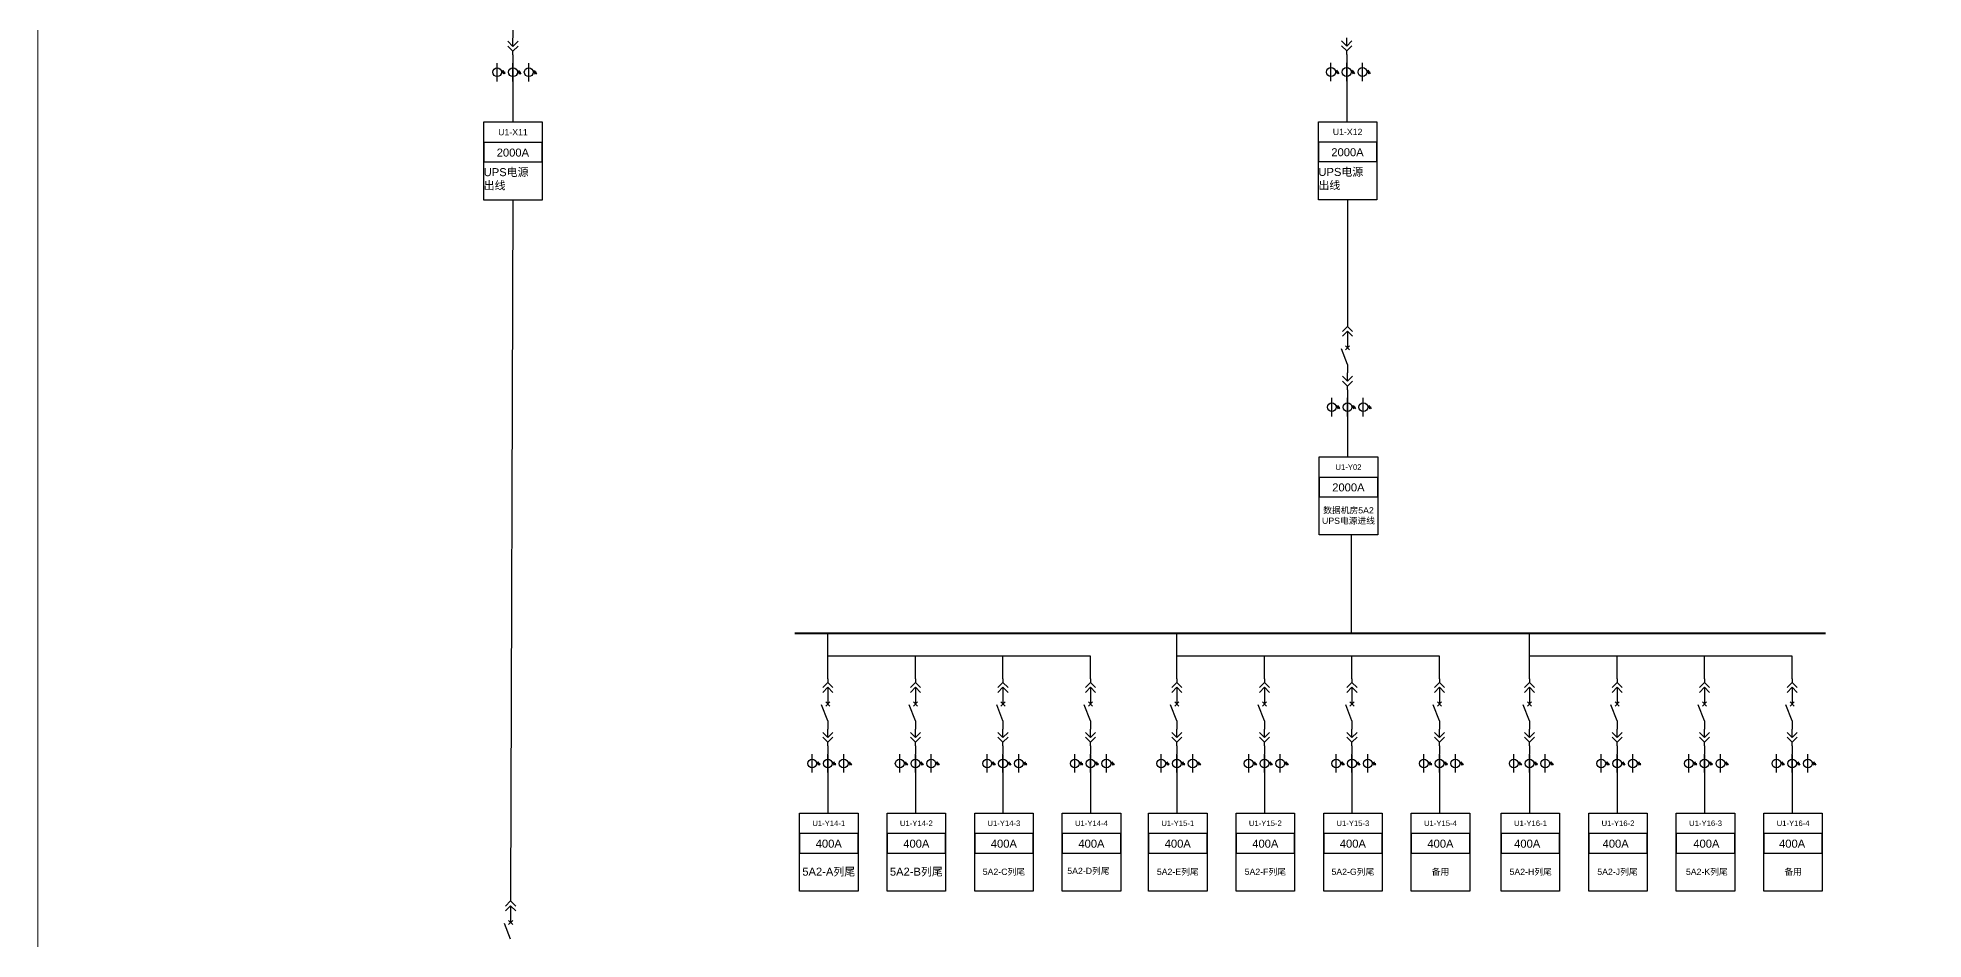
# Model space of a CAD drawing. Header units: millimetres. Extents: x -3460 to -460, y 6070 to 9130.
# Drawn here: x -2620 to -2452, y 6242.1 to 6322.4 of the extents above; entities that cross this region are included whole.
import ezdxf
from ezdxf.enums import TextEntityAlignment as Align

# ---------------------------------------------------------------- set-up
doc = ezdxf.new("R2010")
doc.units = ezdxf.units.MM
doc.header["$LTSCALE"] = 1000
doc.header["$MEASUREMENT"] = 0
doc.styles.get("Standard").update_dxf_attribs({"font": 'arial.ttf'})

# ---------------------------------------------------------------- blocks, each defined once
blk = doc.blocks.new('DYDQAA09')
at = {"color": 0}
blk.add_lwpolyline([(0, 0), (0, -3.5)], dxfattribs=at)
blk.add_lwpolyline([(0, 0), (0, -3.5)], dxfattribs=at)
blk.add_lwpolyline([(0, 0), (0, -3.5)], dxfattribs=at)
blk.add_lwpolyline([(0, 0), (0, -3.5)], dxfattribs=at)
blk.add_lwpolyline([(0, 0), (0, -3.5)], dxfattribs=at)
blk.add_lwpolyline([(0, 0), (0, -3.5)], dxfattribs=at)
blk.add_lwpolyline([(0, 0), (0, -3.5)], dxfattribs=at)
blk.add_lwpolyline([(0, 0), (0, -3.5)], dxfattribs=at)
blk.add_lwpolyline([(0, 0), (0, -3.5)], dxfattribs=at)
blk = doc.blocks.new('DYDQAA04')
at = {"color": 0}
for points in [[(0, -3.5), (0, 0)], [(-2.12, -1.38), (0, -3.5)], [(-2.12, -3.38), (0, -5.5)], [(2.12, -1.38), (0, -3.5)], [(2.12, -3.38), (0, -5.5)], [(0, -7), (0, -5.5)]]:
    blk.add_lwpolyline(points, dxfattribs=at)
blk = doc.blocks.new('A$C03DD39B5')
for p, q in [((417, 475), (283, 392)), ((417, 422), (283, 339)), ((350, 333), (350, 467))]:
    blk.add_line(p, q)
blk.add_lwpolyline([(700, 167), (0, 167)])
blk.add_circle((350, 167), 167)
blk = doc.blocks.new('DYDQAA03')
at = {"color": 0}
for points in [[(0, 0), (0, -1.5)], [(-2.12, -3.62), (0, -1.5)], [(-2.12, -5.62), (0, -3.5)], [(2.12, -3.62), (0, -1.5)], [(2.12, -5.62), (0, -3.5)], [(0, -3.5), (0, -7)]]:
    blk.add_lwpolyline(points, dxfattribs=at)
blk = doc.blocks.new('DYDQ0201')
at = {"color": 0}
for points in [[(0.86, -0.86), (-0.86, 0.86)], [(-0.86, -0.86), (0.86, 0.86)], [(0, -7), (-2.61, -0.37)]]:
    blk.add_lwpolyline(points, dxfattribs=at)

msp = doc.modelspace()

# ---------------------------------------------------------------- linework, layer by layer
for p, q in [((-2577.66, 6320.07, 9139.5), (-2577.66, 6318.43, 9139.5)), ((-2503.39, 6320.1, 2201.22), (-2503.39, 6318.46, 2201.22)), ((-2577.66, 6318.43, 9139.5), (-2577.66, 6314.87, 9139.5)), ((-2503.39, 6318.46, 2201.22), (-2503.39, 6314.89, 2201.22)), ((-2577.66, 6307.91, 9139.5), (-2577.87, 6245.81, 5428.7)), ((-2503.31, 6307.94, 2169.73), (-2503.31, 6296.84, -1056.75)), ((-2503.31, 6290.25, 1144.48), (-2503.31, 6288.61, 1144.48)), ((-2503.31, 6288.61, 1144.48), (-2503.31, 6285.04, 1144.48)), ((-2503, 6278.09, 1112.99), (-2503, 6269.34, 892.9)), ((-2549.61, 6265.27, -490.39), (-2549.61, 6269.34, 892.9)), ((-2518.52, 6265.27, -490.39), (-2518.52, 6269.34, 892.9)), ((-2487.1, 6265.27, -490.39), (-2487.1, 6269.34, 892.9)), ((-2541.81, 6267.31, 892.9), (-2549.61, 6267.31, 201.25)), ((-2541.81, 6265.27, 892.9), (-2541.81, 6267.31, 892.9)), ((-2534.01, 6267.31, 1584.54), (-2541.81, 6267.31, 892.9)), ((-2534.01, 6265.27, 1584.54), (-2534.01, 6267.31, 1584.54)), ((-2526.21, 6267.31, 2276.18), (-2534.01, 6267.31, 1584.54)), ((-2526.21, 6265.27, 2276.18), (-2526.21, 6267.31, 2276.18)), ((-2510.72, 6267.31, 892.9), (-2518.52, 6267.31, 201.25)), ((-2510.72, 6265.27, 892.9), (-2510.72, 6267.31, 892.9)), ((-2502.92, 6267.31, 1584.54), (-2510.72, 6267.31, 892.9)), ((-2502.92, 6265.27, 1584.54), (-2502.92, 6267.31, 1584.54)), ((-2495.12, 6267.31, 2276.18), (-2502.92, 6267.31, 1584.54)), ((-2495.12, 6265.27, 2276.18), (-2495.12, 6267.31, 2276.18)), ((-2479.3, 6267.31, 892.9), (-2487.1, 6267.31, 201.25)), ((-2479.3, 6265.27, 892.9), (-2479.3, 6267.31, 892.9)), ((-2471.51, 6267.31, 1584.54), (-2479.3, 6267.31, 892.9)), ((-2471.51, 6265.27, 1584.54), (-2471.51, 6267.31, 1584.54)), ((-2463.71, 6267.31, 2276.18), (-2471.51, 6267.31, 1584.54)), ((-2463.71, 6265.27, 2276.18), (-2463.71, 6267.31, 2276.18)), ((-2549.61, 6258.52, 1710.84), (-2549.61, 6256.88, 1710.84)), ((-2541.81, 6258.52, 3094.12), (-2541.81, 6256.88, 3094.12)), ((-2534.01, 6258.52, 3785.76), (-2534.01, 6256.88, 3785.76)), ((-2526.21, 6258.52, 4477.4), (-2526.21, 6256.88, 4477.4)), ((-2518.52, 6258.52, 1710.84), (-2518.52, 6256.88, 1710.84)), ((-2510.72, 6258.52, 3094.12), (-2510.72, 6256.88, 3094.12)), ((-2502.92, 6258.52, 3785.76), (-2502.92, 6256.88, 3785.76)), ((-2495.12, 6258.52, 4477.4), (-2495.12, 6256.88, 4477.4)), ((-2487.1, 6258.52, 1710.84), (-2487.1, 6256.88, 1710.84)), ((-2479.3, 6258.52, 3094.12), (-2479.3, 6256.88, 3094.12)), ((-2471.51, 6258.52, 3785.76), (-2471.51, 6256.88, 3785.76)), ((-2463.71, 6258.52, 4477.4), (-2463.71, 6256.88, 4477.4)), ((-2549.61, 6256.88, 1710.84), (-2549.61, 6253.32, 1710.84)), ((-2541.81, 6256.88, 3094.12), (-2541.81, 6253.32, 3094.12)), ((-2534.01, 6256.88, 3785.76), (-2534.01, 6253.32, 3785.76)), ((-2526.21, 6256.88, 4477.4), (-2526.21, 6253.32, 4477.4)), ((-2518.52, 6256.88, 1710.84), (-2518.52, 6253.32, 1710.84)), ((-2510.72, 6256.88, 3094.12), (-2510.72, 6253.32, 3094.12)), ((-2502.92, 6256.88, 3785.76), (-2502.92, 6253.32, 3785.76)), ((-2495.12, 6256.88, 4477.4), (-2495.12, 6253.32, 4477.4)), ((-2487.1, 6256.88, 1710.84), (-2487.1, 6253.32, 1710.84)), ((-2479.3, 6256.88, 3094.12), (-2479.3, 6253.32, 3094.12)), ((-2471.51, 6256.88, 3785.76), (-2471.51, 6253.32, 3785.76)), ((-2463.71, 6256.88, 4477.4), (-2463.71, 6253.32, 4477.4))]:
    msp.add_line(p, q)
at = {"color": 1, "lineweight": 40}
msp.add_line((-2552.56, 6269.34, 892.9), (-2460.75, 6269.34, 892.9), dxfattribs=at)
at = {"color": 1, "lineweight": 13, "ltscale": 0.001071}
msp.add_lwpolyline([(-2620, 6457.69), (-2303.62, 6457.69), (-2303.62, 6168.78), (-2620, 6168.78)], close=True, dxfattribs=at)
for points, elevation in [([(-2580.27, 6314.87), (-2575.06, 6314.87), (-2575.06, 6307.91), (-2580.27, 6307.91)], 9139.5), ([(-2505.91, 6314.89), (-2500.7, 6314.89), (-2500.7, 6307.94), (-2505.91, 6307.94)], 2169.73), ([(-2580.27, 6311.31), (-2575.06, 6311.31), (-2575.06, 6313.05), (-2580.27, 6313.05)], 9139.5), ([(-2505.91, 6311.34), (-2500.7, 6311.34), (-2500.7, 6313.08), (-2505.91, 6313.08)], 2169.73), ([(-2505.83, 6285.04), (-2500.62, 6285.04), (-2500.62, 6278.09), (-2505.83, 6278.09)], 1112.99), ([(-2505.83, 6281.49), (-2500.62, 6281.49), (-2500.62, 6283.22), (-2505.83, 6283.22)], 1112.99), ([(-2552.13, 6253.32), (-2546.92, 6253.32), (-2546.92, 6246.36), (-2552.13, 6246.36)], 1679.35), ([(-2544.33, 6253.32), (-2539.12, 6253.32), (-2539.12, 6246.36), (-2544.33, 6246.36)], 3062.63), ([(-2536.53, 6253.32), (-2531.32, 6253.32), (-2531.32, 6246.36), (-2536.53, 6246.36)], 3754.27), ([(-2528.73, 6253.32), (-2523.52, 6253.32), (-2523.52, 6246.36), (-2528.73, 6246.36)], 4445.91), ([(-2521.04, 6253.32), (-2515.83, 6253.32), (-2515.83, 6246.36), (-2521.04, 6246.36)], 1679.35), ([(-2513.24, 6253.32), (-2508.03, 6253.32), (-2508.03, 6246.36), (-2513.24, 6246.36)], 3062.63), ([(-2505.44, 6253.32), (-2500.23, 6253.32), (-2500.23, 6246.36), (-2505.44, 6246.36)], 3754.27), ([(-2497.64, 6253.32), (-2492.43, 6253.32), (-2492.43, 6246.36), (-2497.64, 6246.36)], 4445.91), ([(-2489.63, 6253.32), (-2484.42, 6253.32), (-2484.42, 6246.36), (-2489.63, 6246.36)], 1679.35), ([(-2481.83, 6253.32), (-2476.62, 6253.32), (-2476.62, 6246.36), (-2481.83, 6246.36)], 3062.63), ([(-2474.03, 6253.32), (-2468.82, 6253.32), (-2468.82, 6246.36), (-2474.03, 6246.36)], 3754.27), ([(-2466.23, 6253.32), (-2461.02, 6253.32), (-2461.02, 6246.36), (-2466.23, 6246.36)], 4445.91), ([(-2552.13, 6249.76), (-2546.92, 6249.76), (-2546.92, 6251.5), (-2552.13, 6251.5)], 1679.35), ([(-2544.33, 6249.76), (-2539.12, 6249.76), (-2539.12, 6251.5), (-2544.33, 6251.5)], 3062.63), ([(-2536.53, 6249.76), (-2531.32, 6249.76), (-2531.32, 6251.5), (-2536.53, 6251.5)], 3754.27), ([(-2528.73, 6249.76), (-2523.52, 6249.76), (-2523.52, 6251.5), (-2528.73, 6251.5)], 4445.91), ([(-2521.04, 6249.76), (-2515.83, 6249.76), (-2515.83, 6251.5), (-2521.04, 6251.5)], 1679.35), ([(-2513.24, 6249.76), (-2508.03, 6249.76), (-2508.03, 6251.5), (-2513.24, 6251.5)], 3062.63), ([(-2505.44, 6249.76), (-2500.23, 6249.76), (-2500.23, 6251.5), (-2505.44, 6251.5)], 3754.27), ([(-2497.64, 6249.76), (-2492.43, 6249.76), (-2492.43, 6251.5), (-2497.64, 6251.5)], 4445.91), ([(-2489.63, 6249.76), (-2484.42, 6249.76), (-2484.42, 6251.5), (-2489.63, 6251.5)], 1679.35), ([(-2481.83, 6249.76), (-2476.62, 6249.76), (-2476.62, 6251.5), (-2481.83, 6251.5)], 3062.63), ([(-2474.03, 6249.76), (-2468.82, 6249.76), (-2468.82, 6251.5), (-2474.03, 6251.5)], 3754.27), ([(-2466.23, 6249.76), (-2461.02, 6249.76), (-2461.02, 6251.5), (-2466.23, 6251.5)], 4445.91)]:
    msp.add_lwpolyline(points, close=True, dxfattribs=dict(elevation=elevation))

# ---------------------------------------------------------------- block references
at = {"xscale": 0.2128962921302706, "yscale": 0.2128962921302706, "zscale": 0.2128962921302706}
for name, p in [('DYDQAA09', (-2577.66, 6323.1, 6938.28)), ('DYDQAA04', (-2577.66, 6322.35, 6938.28)), ('DYDQAA04', (-2503.39, 6322.38)), ('DYDQAA09', (-2577.66, 6320.86, 6938.28)), ('DYDQAA09', (-2503.39, 6320.89)), ('DYDQAA03', (-2503.31, 6296.99, -1056.75)), ('DYDQ0201', (-2503.31, 6294.76, -1056.75)), ('DYDQAA09', (-2503.31, 6295.5, -1056.75)), ('DYDQAA04', (-2503.31, 6292.52, -1056.75)), ('DYDQAA09', (-2503.31, 6293.27, -1056.75)), ('DYDQAA09', (-2503.31, 6291.03, -1056.75)), ('DYDQAA03', (-2549.61, 6265.27, -490.39)), ('DYDQAA03', (-2541.81, 6265.27, 892.9)), ('DYDQAA03', (-2534.01, 6265.27, 1584.54)), ('DYDQAA03', (-2526.21, 6265.27, 2276.18)), ('DYDQAA03', (-2518.52, 6265.27, -490.39)), ('DYDQAA03', (-2510.72, 6265.27, 892.9)), ('DYDQAA03', (-2502.92, 6265.27, 1584.54)), ('DYDQAA03', (-2495.12, 6265.27, 2276.18)), ('DYDQAA03', (-2487.1, 6265.27, -490.39)), ('DYDQAA03', (-2479.3, 6265.27, 892.9)), ('DYDQAA03', (-2471.51, 6265.27, 1584.54)), ('DYDQAA03', (-2463.71, 6265.27, 2276.18)), ('DYDQ0201', (-2549.61, 6263.04, -490.39)), ('DYDQAA09', (-2549.61, 6263.78, -490.39)), ('DYDQ0201', (-2541.81, 6263.04, 892.9)), ('DYDQAA09', (-2541.81, 6263.78, 892.9)), ('DYDQ0201', (-2534.01, 6263.04, 1584.54)), ('DYDQAA09', (-2534.01, 6263.78, 1584.54)), ('DYDQ0201', (-2526.21, 6263.04, 2276.18)), ('DYDQAA09', (-2526.21, 6263.78, 2276.18)), ('DYDQ0201', (-2518.52, 6263.04, -490.39)), ('DYDQAA09', (-2518.52, 6263.78, -490.39)), ('DYDQ0201', (-2510.72, 6263.04, 892.9)), ('DYDQAA09', (-2510.72, 6263.78, 892.9)), ('DYDQ0201', (-2502.92, 6263.04, 1584.54)), ('DYDQAA09', (-2502.92, 6263.78, 1584.54)), ('DYDQ0201', (-2495.12, 6263.04, 2276.18)), ('DYDQAA09', (-2495.12, 6263.78, 2276.18)), ('DYDQ0201', (-2487.1, 6263.04, -490.39)), ('DYDQAA09', (-2487.1, 6263.78, -490.39)), ('DYDQ0201', (-2479.3, 6263.04, 892.9)), ('DYDQAA09', (-2479.3, 6263.78, 892.9)), ('DYDQ0201', (-2471.51, 6263.04, 1584.54)), ('DYDQAA09', (-2471.51, 6263.78, 1584.54)), ('DYDQ0201', (-2463.71, 6263.04, 2276.18)), ('DYDQAA09', (-2463.71, 6263.78, 2276.18)), ('DYDQAA04', (-2549.61, 6260.8, -490.39)), ('DYDQAA09', (-2549.61, 6261.55, -490.39)), ('DYDQAA04', (-2541.81, 6260.8, 892.9)), ('DYDQAA09', (-2541.81, 6261.55, 892.9)), ('DYDQAA04', (-2534.01, 6260.8, 1584.54)), ('DYDQAA09', (-2534.01, 6261.55, 1584.54)), ('DYDQAA04', (-2526.21, 6260.8, 2276.18)), ('DYDQAA09', (-2526.21, 6261.55, 2276.18)), ('DYDQAA04', (-2518.52, 6260.8, -490.39)), ('DYDQAA09', (-2518.52, 6261.55, -490.39)), ('DYDQAA04', (-2510.72, 6260.8, 892.9)), ('DYDQAA09', (-2510.72, 6261.55, 892.9)), ('DYDQAA04', (-2502.92, 6260.8, 1584.54)), ('DYDQAA09', (-2502.92, 6261.55, 1584.54)), ('DYDQAA04', (-2495.12, 6260.8, 2276.18)), ('DYDQAA09', (-2495.12, 6261.55, 2276.18)), ('DYDQAA04', (-2487.1, 6260.8, -490.39)), ('DYDQAA09', (-2487.1, 6261.55, -490.39)), ('DYDQAA04', (-2479.3, 6260.8, 892.9)), ('DYDQAA09', (-2479.3, 6261.55, 892.9)), ('DYDQAA04', (-2471.51, 6260.8, 1584.54)), ('DYDQAA09', (-2471.51, 6261.55, 1584.54)), ('DYDQAA04', (-2463.71, 6260.8, 2276.18)), ('DYDQAA09', (-2463.71, 6261.55, 2276.18)), ('DYDQAA09', (-2549.61, 6259.31, -490.39)), ('DYDQAA09', (-2541.81, 6259.31, 892.9)), ('DYDQAA09', (-2534.01, 6259.31, 1584.54)), ('DYDQAA09', (-2526.21, 6259.31, 2276.18)), ('DYDQAA09', (-2518.52, 6259.31, -490.39)), ('DYDQAA09', (-2510.72, 6259.31, 892.9)), ('DYDQAA09', (-2502.92, 6259.31, 1584.54)), ('DYDQAA09', (-2495.12, 6259.31, 2276.18)), ('DYDQAA09', (-2487.1, 6259.31, -490.39)), ('DYDQAA09', (-2479.3, 6259.31, 892.9)), ('DYDQAA09', (-2471.51, 6259.31, 1584.54)), ('DYDQAA09', (-2463.71, 6259.31, 2276.18)), ('DYDQAA03', (-2577.87, 6245.81, 5428.7)), ('DYDQ0201', (-2577.87, 6243.57, 5428.7)), ('DYDQAA09', (-2577.87, 6244.32, 5428.7))]:
    msp.add_blockref(name, p, dxfattribs=at)
at = {"linetype": 'Continuous', "xscale": 0.00233888397733859, "yscale": 0.00233888397733859, "zscale": 0.00233888397733859, "rotation": 270}
for p in [(-2579.46, 6320.12, 9139.5), (-2578.05, 6320.12, 9139.5), (-2576.65, 6320.12, 9139.5), (-2505.18, 6320.14, 2201.22), (-2503.78, 6320.14, 2201.22), (-2502.38, 6320.14, 2201.22), (-2505.1, 6290.29, 1144.48), (-2503.7, 6290.29, 1144.48), (-2502.3, 6290.29, 1144.48), (-2551.4, 6258.56, 1710.84), (-2550, 6258.56, 1710.84), (-2548.59, 6258.56, 1710.84), (-2543.6, 6258.56, 3094.12), (-2542.2, 6258.56, 3094.12), (-2540.79, 6258.56, 3094.12), (-2535.8, 6258.56, 3785.76), (-2534.4, 6258.56, 3785.76), (-2532.99, 6258.56, 3785.76), (-2528, 6258.56, 4477.4), (-2526.6, 6258.56, 4477.4), (-2525.19, 6258.56, 4477.4), (-2520.31, 6258.56, 1710.84), (-2518.91, 6258.56, 1710.84), (-2517.5, 6258.56, 1710.84), (-2512.51, 6258.56, 3094.12), (-2511.11, 6258.56, 3094.12), (-2509.7, 6258.56, 3094.12), (-2504.71, 6258.56, 3785.76), (-2503.31, 6258.56, 3785.76), (-2501.9, 6258.56, 3785.76), (-2496.91, 6258.56, 4477.4), (-2495.51, 6258.56, 4477.4), (-2494.1, 6258.56, 4477.4), (-2488.9, 6258.56, 1710.84), (-2487.49, 6258.56, 1710.84), (-2486.09, 6258.56, 1710.84), (-2481.1, 6258.56, 3094.12), (-2479.69, 6258.56, 3094.12), (-2478.29, 6258.56, 3094.12), (-2473.3, 6258.56, 3785.76), (-2471.9, 6258.56, 3785.76), (-2470.49, 6258.56, 3785.76), (-2465.5, 6258.56, 4477.4), (-2464.1, 6258.56, 4477.4), (-2462.69, 6258.56, 4477.4)]:
    msp.add_blockref('A$C03DD39B5', p, dxfattribs=at)

# ---------------------------------------------------------------- texts
at = {"lineweight": 0}
for s, p in [('2000A', (-2577.67, 6311.79, 7756.22)), ('2000A', (-2503.32, 6311.82, 786.45)), ('2000A', (-2503.24, 6281.97, -270.29)), ('400A', (-2549.53, 6250.24, 296.07)), ('400A', (-2541.73, 6250.24, 1679.35)), ('400A', (-2533.93, 6250.24, 2370.99)), ('400A', (-2526.13, 6250.24, 3062.63)), ('400A', (-2518.44, 6250.24, 296.07)), ('400A', (-2510.64, 6250.24, 1679.35)), ('400A', (-2502.84, 6250.24, 2370.99)), ('400A', (-2495.04, 6250.24, 3062.63)), ('400A', (-2487.31, 6250.24, 3062.63)), ('400A', (-2479.43, 6250.24, 3062.63)), ('400A', (-2471.35, 6250.24, 3062.63)), ('400A', (-2463.71, 6250.24, 3062.63))]:
    msp.add_text(s, height=0.713, dxfattribs=at).set_placement(p, align=Align.CENTER)
at = {"width": 5.2091}
for s, insert, char_height, attachment_point in [('U1-X11', (-2577.66, 6313.96, 11214.43), 0.557, 5), ('U1-X12', (-2503.31, 6313.98, 5062.6), 0.557, 5), ('UPS电源\\P出线', (-2580.27, 6310.76, 6561.54), 0.713, 1), ('UPS电源\\P出线', (-2505.91, 6310.78, 880.24), 0.713, 1), ('U1-Y02', (-2503.23, 6284.13, 1112.99), 0.49, 5), ('{\\fSimSun|b0|i0|c134|p2;\\H0.78125x;数据机房\\fArial|b0|i0|c0|p34;5A2 \\PUPS\\fSimSun|b0|i0|c134|p2;电源进线}', (-2503.23, 6279.79, 1112.99), 0.7128, 5), ('U1-Y14-1', (-2549.53, 6252.41, 1679.35), 0.49, 5), ('U1-Y14-2', (-2541.73, 6252.41, 3062.63), 0.49, 5), ('U1-Y14-3', (-2533.93, 6252.41, 3754.27), 0.49, 5), ('U1-Y14-4', (-2526.13, 6252.41, 4445.91), 0.49, 5), ('U1-Y15-1', (-2518.44, 6252.41, 1679.35), 0.49, 5), ('U1-Y15-2', (-2510.64, 6252.41, 3062.63), 0.49, 5), ('U1-Y15-3', (-2502.84, 6252.41, 3754.27), 0.49, 5), ('U1-Y15-4', (-2495.04, 6252.41, 4445.91), 0.49, 5), ('U1-Y16-1', (-2487.02, 6252.41, 1679.35), 0.49, 5), ('U1-Y16-2', (-2479.22, 6252.41, 3062.63), 0.49, 5), ('U1-Y16-3', (-2471.42, 6252.41, 3754.27), 0.49, 5), ('U1-Y16-4', (-2463.62, 6252.41, 4445.91), 0.49, 5), ('{\\H0.78125x;5A2-C\\fSimSun|b0|i0|c134|p2;列尾}', (-2533.93, 6248.06, 3754.27), 0.7128, 5), ('{\\H0.78125x;5A2-D\\fSimSun|b0|i0|c134|p2;列尾}', (-2526.4, 6248.14, 1679.35), 0.7128, 5), ('{\\H0.78125x;5A2-E\\fSimSun|b0|i0|c134|p2;列尾}', (-2518.44, 6248.06, 1679.35), 0.7128, 5), ('{\\H0.78125x;5A2-F\\fSimSun|b0|i0|c134|p2;列尾}', (-2510.64, 6248.06, 3062.63), 0.7128, 5), ('{\\H0.78125x;5A2-G\\fSimSun|b0|i0|c134|p2;列尾}', (-2502.84, 6248.06, 3754.27), 0.7128, 5), ('{\\H0.78125x;备用\\P}', (-2495.04, 6248.06, 4445.91), 0.7128, 5), ('{\\H0.78125x;5A2-H\\fSimSun|b0|i0|c134|p2;列尾}', (-2487, 6248.06, 3754.27), 0.7128, 5), ('{\\H0.78125x;5A2-J\\fSimSun|b0|i0|c134|p2;列尾}', (-2479.27, 6248.06, 3754.27), 0.7128, 5), ('{\\H0.78125x;5A2-K\\fSimSun|b0|i0|c134|p2;列尾}', (-2471.31, 6248.06, 3754.27), 0.7128, 5), ('{\\H0.78125x;备用\\P}', (-2463.62, 6248.06, 4445.91), 0.7128, 5)]:
    msp.add_mtext(s, dxfattribs=dict(at, insert=insert, char_height=char_height, attachment_point=attachment_point))
at = {"color": 7, "char_height": 0.7128, "width": 5.2091, "attachment_point": 5}
for s, insert in [('5A2-A{\\fSimSun|b0|i0|c134|p2;列尾}', (-2549.53, 6248.06, 1679.35)), ('5A2-B{\\fSimSun|b0|i0|c134|p2;列尾}', (-2541.73, 6248.06, 3062.63))]:
    msp.add_mtext(s, dxfattribs=dict(at, insert=insert))

doc.saveas('drawing.dxf')
